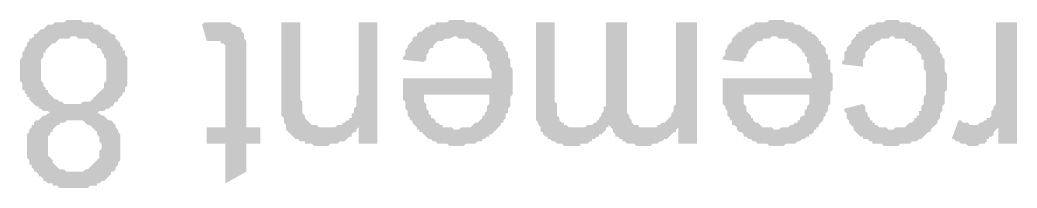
# Model space of a CAD drawing. Header units: millimetres. Extents: x 1427 to 15417, y 3138 to 22257.
# Drawn here: x 8266 to 9781, y 3142 to 3397 of the extents above; entities that cross this region are included whole.
import ezdxf

# ---------------------------------------------------------------- set-up
doc = ezdxf.new("R2010")
doc.units = ezdxf.units.MM
doc.layers.add('PDF_0', color=7, linetype='Continuous')

msp = doc.modelspace()

# ---------------------------------------------------------------- hatches: boundary and pattern name
at = {"layer": 'PDF_0', "transparency": 33554559}
h = msp.add_hatch(color=256, dxfattribs=at)
h.paths.add_polyline_path([(8383.2, 3255.1), (8386.7, 3255.1), (8390.3, 3251.6), (8393.8, 3251.6), (8397.4, 3248), (8397.4, 3248), (8400.9, 3244.5), (8404.5, 3244.5), (8408, 3240.9), (8408, 3240.9), (8411.5, 3237.4), (8411.5, 3237.4), (8411.5, 3233.8), (8415.1, 3230.3), (8415.1, 3226.8), (8418.6, 3223.2), (8418.6, 3219.7), (8418.6, 3219.7), (8418.6, 3216.1), (8418.6, 3212.6), (8418.6, 3209), (8418.6, 3205.5), (8418.6, 3201.9), (8418.6, 3198.4), (8418.6, 3194.8), (8418.6, 3191.3), (8418.6, 3187.7), (8418.6, 3184.2), (8415.1, 3180.6), (8415.1, 3177.1), (8415.1, 3177.1), (8411.5, 3173.5), (8411.5, 3170), (8408, 3166.5), (8404.5, 3166.5), (8404.5, 3162.9), (8400.9, 3159.4), (8400.9, 3159.4), (8397.4, 3155.8), (8397.4, 3155.8), (8393.8, 3152.3), (8390.3, 3152.3), (8386.7, 3148.7), (8383.2, 3148.7), (8383.2, 3145.2), (8379.6, 3145.2), (8376.1, 3145.2), (8372.5, 3145.2), (8369, 3141.6), (8365.4, 3141.6), (8361.9, 3141.6), (8358.3, 3141.6), (8354.8, 3141.6), (8351.3, 3141.6), (8347.7, 3141.6), (8344.2, 3141.6), (8340.6, 3141.6), (8337.1, 3141.6), (8333.5, 3141.6), (8330, 3141.6), (8326.4, 3141.6), (8322.9, 3145.2), (8319.3, 3145.2), (8315.8, 3145.2), (8315.8, 3148.7), (8312.2, 3148.7), (8308.7, 3148.7), (8305.1, 3152.3), (8301.6, 3152.3), (8301.6, 3155.8), (8298, 3159.4), (8294.5, 3159.4), (8294.5, 3162.9), (8291, 3166.5), (8287.4, 3166.5), (8287.4, 3170), (8283.9, 3173.5), (8283.9, 3177.1), (8280.3, 3177.1), (8280.3, 3180.6), (8280.3, 3184.2), (8276.8, 3187.7), (8276.8, 3191.3), (8276.8, 3194.8), (8276.8, 3198.4), (8276.8, 3201.9), (8276.8, 3205.5), (8276.8, 3205.5), (8276.8, 3209), (8276.8, 3212.6), (8276.8, 3216.1), (8276.8, 3219.7), (8276.8, 3223.2), (8280.3, 3226.8), (8280.3, 3230.3), (8283.9, 3233.8), (8283.9, 3233.8), (8283.9, 3237.4), (8287.4, 3237.4), (8287.4, 3240.9), (8291, 3244.5), (8294.5, 3244.5), (8298, 3248), (8298, 3248), (8301.6, 3251.6), (8305.1, 3251.6), (8308.7, 3255.1), (8312.2, 3255.1), (8312.2, 3255.1), (8308.7, 3258.7), (8305.1, 3258.7), (8301.6, 3258.7), (8298, 3262.2), (8294.5, 3262.2), (8294.5, 3265.8), (8291, 3265.8), (8287.4, 3269.3), (8283.9, 3272.9), (8283.9, 3272.9), (8280.3, 3276.4), (8280.3, 3280), (8276.8, 3280), (8276.8, 3283.5), (8273.2, 3287.1), (8273.2, 3290.6), (8269.7, 3290.6), (8269.7, 3294.1), (8269.7, 3297.7), (8269.7, 3301.2), (8266.1, 3304.8), (8266.1, 3308.3), (8266.1, 3311.9), (8266.1, 3315.4), (8266.1, 3319), (8266.1, 3319), (8266.1, 3322.5), (8266.1, 3326.1), (8266.1, 3329.6), (8266.1, 3333.2), (8266.1, 3336.7), (8269.7, 3340.3), (8269.7, 3343.8), (8269.7, 3347.4), (8273.2, 3350.9), (8273.2, 3354.4), (8273.2, 3354.4), (8276.8, 3358), (8276.8, 3361.5), (8280.3, 3365.1), (8280.3, 3368.6), (8283.9, 3368.6), (8287.4, 3372.2), (8287.4, 3375.7), (8291, 3375.7), (8294.5, 3379.3), (8294.5, 3379.3), (8298, 3382.8), (8301.6, 3382.8), (8305.1, 3386.4), (8305.1, 3386.4), (8308.7, 3389.9), (8312.2, 3389.9), (8315.8, 3389.9), (8319.3, 3393.5), (8322.9, 3393.5), (8326.4, 3393.5), (8330, 3393.5), (8333.5, 3393.5), (8337.1, 3397), (8340.6, 3397), (8344.2, 3397), (8347.7, 3397), (8347.7, 3397), (8351.3, 3397), (8354.8, 3397), (8358.3, 3397), (8361.9, 3393.5), (8365.4, 3393.5), (8369, 3393.5), (8372.5, 3393.5), (8376.1, 3393.5), (8379.6, 3389.9), (8383.2, 3389.9), (8386.7, 3389.9), (8390.3, 3386.4), (8390.3, 3386.4), (8393.8, 3382.8), (8397.4, 3382.8), (8400.9, 3379.3), (8400.9, 3379.3), (8404.5, 3375.7), (8408, 3375.7), (8408, 3375.7), (8411.5, 3372.2), (8411.5, 3368.6), (8415.1, 3365.1), (8415.1, 3365.1), (8418.6, 3361.5), (8418.6, 3358), (8422.2, 3354.4), (8422.2, 3350.9), (8425.7, 3350.9), (8425.7, 3347.4), (8425.7, 3343.8), (8429.3, 3340.3), (8429.3, 3336.7), (8429.3, 3333.2), (8429.3, 3329.6), (8429.3, 3326.1), (8429.3, 3322.5), (8429.3, 3319), (8429.3, 3315.4), (8429.3, 3311.9), (8429.3, 3308.3), (8429.3, 3304.8), (8429.3, 3301.2), (8429.3, 3297.7), (8425.7, 3294.1), (8425.7, 3290.6), (8425.7, 3287.1), (8422.2, 3287.1), (8422.2, 3283.5), (8418.6, 3280), (8418.6, 3280), (8415.1, 3276.4), (8415.1, 3272.9), (8411.5, 3272.9), (8408, 3269.3), (8408, 3265.8), (8404.5, 3265.8), (8400.9, 3262.2), (8397.4, 3262.2), (8393.8, 3258.7), (8390.3, 3258.7), (8386.7, 3258.7), (8383.2, 3255.1), (8383.2, 3255.1)], flags=0)
h.paths.add_polyline_path([(8390.3, 3205.5), (8390.3, 3209), (8386.7, 3212.6), (8386.7, 3216.1), (8386.7, 3219.7), (8386.7, 3219.7), (8383.2, 3223.2), (8383.2, 3226.8), (8379.6, 3230.3), (8379.6, 3230.3), (8376.1, 3233.8), (8376.1, 3233.8), (8372.5, 3237.4), (8369, 3237.4), (8365.4, 3240.9), (8365.4, 3240.9), (8361.9, 3244.5), (8358.3, 3244.5), (8354.8, 3244.5), (8351.3, 3244.5), (8347.7, 3244.5), (8344.2, 3244.5), (8340.6, 3244.5), (8337.1, 3244.5), (8333.5, 3240.9), (8330, 3240.9), (8326.4, 3240.9), (8326.4, 3237.4), (8322.9, 3237.4), (8319.3, 3233.8), (8319.3, 3233.8), (8315.8, 3230.3), (8315.8, 3226.8), (8312.2, 3226.8), (8312.2, 3223.2), (8308.7, 3219.7), (8308.7, 3216.1), (8308.7, 3212.6), (8308.7, 3209), (8308.7, 3205.5), (8308.7, 3201.9), (8308.7, 3198.4), (8308.7, 3194.8), (8308.7, 3191.3), (8312.2, 3187.7), (8312.2, 3187.7), (8315.8, 3184.2), (8315.8, 3180.6), (8319.3, 3177.1), (8319.3, 3177.1), (8322.9, 3173.5), (8322.9, 3173.5), (8326.4, 3170), (8330, 3170), (8333.5, 3170), (8337.1, 3166.5), (8340.6, 3166.5), (8344.2, 3166.5), (8347.7, 3166.5), (8347.7, 3166.5), (8351.3, 3166.5), (8354.8, 3166.5), (8358.3, 3166.5), (8361.9, 3166.5), (8365.4, 3170), (8369, 3170), (8372.5, 3173.5), (8372.5, 3173.5), (8376.1, 3177.1), (8376.1, 3177.1), (8379.6, 3180.6), (8383.2, 3184.2), (8383.2, 3184.2), (8386.7, 3187.7), (8386.7, 3191.3), (8386.7, 3194.8), (8386.7, 3198.4), (8390.3, 3201.9), (8390.3, 3205.5)], flags=0)
h.paths.add_polyline_path([(8397.4, 3319), (8397.4, 3322.5), (8397.4, 3326.1), (8397.4, 3329.6), (8397.4, 3333.2), (8397.4, 3336.7), (8393.8, 3340.3), (8393.8, 3343.8), (8393.8, 3343.8), (8390.3, 3347.4), (8390.3, 3350.9), (8386.7, 3354.4), (8383.2, 3354.4), (8383.2, 3358), (8379.6, 3361.5), (8376.1, 3361.5), (8372.5, 3365.1), (8372.5, 3365.1), (8369, 3368.6), (8365.4, 3368.6), (8361.9, 3368.6), (8358.3, 3368.6), (8354.8, 3368.6), (8351.3, 3372.2), (8347.7, 3372.2), (8344.2, 3372.2), (8340.6, 3368.6), (8337.1, 3368.6), (8333.5, 3368.6), (8330, 3368.6), (8326.4, 3368.6), (8322.9, 3365.1), (8322.9, 3365.1), (8319.3, 3361.5), (8315.8, 3361.5), (8312.2, 3358), (8312.2, 3358), (8308.7, 3354.4), (8305.1, 3350.9), (8305.1, 3347.4), (8301.6, 3347.4), (8301.6, 3343.8), (8301.6, 3340.3), (8298, 3336.7), (8298, 3333.2), (8298, 3329.6), (8298, 3326.1), (8298, 3322.5), (8298, 3319), (8298, 3315.4), (8298, 3311.9), (8298, 3308.3), (8298, 3308.3), (8298, 3304.8), (8301.6, 3301.2), (8301.6, 3297.7), (8305.1, 3294.1), (8305.1, 3290.6), (8308.7, 3290.6), (8308.7, 3287.1), (8312.2, 3283.5), (8315.8, 3280), (8315.8, 3280), (8319.3, 3276.4), (8322.9, 3276.4), (8326.4, 3272.9), (8330, 3272.9), (8330, 3272.9), (8333.5, 3269.3), (8337.1, 3269.3), (8340.6, 3269.3), (8344.2, 3269.3), (8347.7, 3269.3), (8347.7, 3269.3), (8351.3, 3269.3), (8354.8, 3269.3), (8358.3, 3269.3), (8361.9, 3272.9), (8365.4, 3272.9), (8369, 3272.9), (8372.5, 3272.9), (8376.1, 3276.4), (8376.1, 3276.4), (8379.6, 3280), (8383.2, 3283.5), (8383.2, 3283.5), (8386.7, 3287.1), (8390.3, 3290.6), (8390.3, 3290.6), (8393.8, 3294.1), (8393.8, 3297.7), (8393.8, 3301.2), (8397.4, 3304.8), (8397.4, 3308.3), (8397.4, 3311.9), (8397.4, 3311.9), (8397.4, 3315.4), (8397.4, 3319)], flags=0)
for points in [[(8549.9, 3365.1), (8542.8, 3389.9), (8546.3, 3393.5), (8549.9, 3393.5), (8553.4, 3393.5), (8557, 3393.5), (8560.5, 3393.5), (8564.1, 3393.5), (8567.6, 3393.5), (8571.2, 3393.5), (8574.7, 3393.5), (8578.3, 3393.5), (8581.8, 3393.5), (8585.4, 3393.5), (8588.9, 3389.9), (8592.5, 3389.9), (8592.5, 3389.9), (8596, 3386.4), (8599.5, 3386.4), (8603.1, 3382.8), (8603.1, 3379.3), (8606.6, 3375.7), (8606.6, 3375.7), (8606.6, 3372.2), (8606.6, 3372.2), (8606.6, 3368.6), (8610.2, 3365.1), (8610.2, 3361.5), (8610.2, 3358), (8610.2, 3354.5), (8610.2, 3350.9), (8610.2, 3347.4), (8610.2, 3340.3), (8610.2, 3340.3), (8610.2, 3233.9), (8631.5, 3233.9), (8631.5, 3209), (8610.2, 3209), (8610.2, 3166.5), (8578.3, 3148.7), (8578.3, 3209), (8549.9, 3209), (8549.9, 3233.9), (8578.3, 3233.9), (8578.3, 3340.3), (8578.3, 3343.8), (8578.3, 3350.9), (8578.3, 3354.5), (8578.3, 3354.5), (8578.3, 3358), (8574.7, 3361.5), (8574.7, 3361.5), (8571.2, 3361.5), (8571.2, 3365.1), (8567.6, 3365.1), (8564.1, 3365.1), (8560.5, 3365.1), (8560.5, 3365.1), (8557, 3365.1), (8553.4, 3365.1), (8549.9, 3365.1)], [(8808.8, 3393.5), (8808.8, 3209), (8780.5, 3209), (8780.5, 3237.4), (8780.5, 3233.9), (8776.9, 3230.3), (8776.9, 3226.8), (8773.4, 3226.8), (8769.8, 3223.2), (8769.8, 3219.7), (8766.3, 3219.7), (8762.7, 3216.1), (8762.7, 3216.1), (8759.2, 3212.6), (8755.6, 3212.6), (8752.1, 3212.6), (8748.5, 3209), (8745, 3209), (8741.4, 3209), (8737.9, 3209), (8737.9, 3209), (8734.3, 3205.5), (8730.8, 3205.5), (8727.3, 3205.5), (8723.7, 3205.5), (8720.2, 3205.5), (8716.6, 3205.5), (8713.1, 3205.5), (8709.5, 3209), (8706, 3209), (8702.4, 3209), (8698.9, 3209), (8698.9, 3212.6), (8695.3, 3212.6), (8691.8, 3212.6), (8688.2, 3216.1), (8684.7, 3216.1), (8681.1, 3219.7), (8677.6, 3223.2), (8677.6, 3223.2), (8674, 3226.8), (8674, 3226.8), (8670.5, 3230.3), (8670.5, 3233.9), (8670.5, 3237.4), (8667, 3240.9), (8667, 3244.5), (8667, 3248), (8663.4, 3251.6), (8663.4, 3251.6), (8663.4, 3251.6), (8663.4, 3255.1), (8663.4, 3258.7), (8663.4, 3262.2), (8663.4, 3265.8), (8663.4, 3269.3), (8663.4, 3272.9), (8663.4, 3276.4), (8663.4, 3280), (8663.4, 3393.5), (8691.8, 3393.5), (8691.8, 3280), (8691.8, 3276.4), (8695.3, 3272.9), (8695.3, 3269.3), (8695.3, 3265.8), (8695.3, 3262.2), (8695.3, 3258.7), (8695.3, 3255.1), (8695.3, 3255.1), (8695.3, 3255.1), (8698.9, 3251.6), (8698.9, 3248), (8702.4, 3244.5), (8706, 3240.9), (8706, 3240.9), (8709.5, 3237.4), (8713.1, 3237.4), (8716.6, 3237.4), (8720.2, 3233.9), (8723.7, 3233.9), (8727.3, 3233.9), (8730.8, 3233.9), (8730.8, 3233.9), (8734.3, 3233.9), (8737.9, 3233.9), (8741.4, 3233.9), (8745, 3233.9), (8748.5, 3237.4), (8752.1, 3237.4), (8755.6, 3237.4), (8755.6, 3240.9), (8759.2, 3240.9), (8762.7, 3244.5), (8766.3, 3244.5), (8766.3, 3248), (8769.8, 3248), (8769.8, 3251.6), (8769.8, 3255.1), (8773.4, 3255.1), (8773.4, 3258.7), (8773.4, 3262.2), (8776.9, 3265.8), (8776.9, 3269.3), (8776.9, 3272.9), (8776.9, 3276.4), (8776.9, 3280), (8780.5, 3283.5), (8780.5, 3287.1), (8780.5, 3294.2), (8780.5, 3393.5)], [(9294.8, 3393.5), (9294.8, 3209), (9266.4, 3209), (9266.4, 3237.4), (9266.4, 3233.9), (9262.9, 3230.3), (9262.9, 3226.8), (9259.3, 3226.8), (9255.8, 3223.2), (9252.2, 3219.7), (9252.2, 3219.7), (9248.7, 3216.1), (9245.1, 3216.1), (9245.1, 3216.1), (9241.6, 3212.6), (9238, 3212.6), (9234.5, 3209), (9231, 3209), (9231, 3209), (9227.4, 3209), (9223.9, 3205.5), (9220.3, 3205.5), (9216.8, 3205.5), (9213.2, 3205.5), (9209.7, 3205.5), (9206.1, 3205.5), (9202.6, 3205.5), (9199, 3209), (9195.5, 3209), (9191.9, 3209), (9188.4, 3209), (9184.8, 3212.6), (9181.3, 3212.6), (9181.3, 3216.1), (9181.3, 3216.1), (9177.7, 3216.1), (9174.2, 3219.7), (9170.7, 3219.7), (9170.7, 3223.2), (9167.1, 3226.8), (9167.1, 3230.3), (9163.6, 3233.9), (9163.6, 3233.9), (9160, 3237.4), (9160, 3233.9), (9156.5, 3233.9), (9156.5, 3230.3), (9152.9, 3226.8), (9149.4, 3223.2), (9145.8, 3223.2), (9145.8, 3219.7), (9142.3, 3219.7), (9138.7, 3216.1), (9135.2, 3216.1), (9135.2, 3212.6), (9131.6, 3212.6), (9128.1, 3209), (9124.5, 3209), (9121, 3209), (9117.4, 3209), (9117.4, 3205.5), (9113.9, 3205.5), (9110.4, 3205.5), (9106.8, 3205.5), (9106.8, 3205.5), (9103.3, 3205.5), (9096.2, 3205.5), (9092.6, 3205.5), (9089.1, 3209), (9085.5, 3209), (9085.5, 3209), (9082, 3209), (9078.4, 3212.6), (9074.9, 3212.6), (9071.3, 3216.1), (9067.8, 3216.1), (9067.8, 3219.7), (9064.2, 3219.7), (9064.2, 3219.7), (9060.7, 3223.2), (9060.7, 3226.8), (9057.1, 3226.8), (9057.1, 3230.3), (9057.1, 3233.9), (9053.6, 3237.4), (9053.6, 3240.9), (9053.6, 3240.9), (9050.1, 3244.5), (9050.1, 3248), (9050.1, 3251.6), (9050.1, 3258.7), (9050.1, 3262.2), (9050.1, 3265.8), (9050.1, 3265.8), (9050.1, 3393.5), (9078.4, 3393.5), (9078.4, 3276.4), (9078.4, 3272.9), (9082, 3269.3), (9082, 3265.8), (9082, 3262.2), (9082, 3258.7), (9082, 3255.1), (9082, 3251.6), (9082, 3251.6), (9085.5, 3248), (9085.5, 3244.5), (9089.1, 3240.9), (9092.6, 3240.9), (9092.6, 3237.4), (9092.6, 3237.4), (9096.2, 3237.4), (9099.7, 3233.9), (9103.3, 3233.9), (9106.8, 3233.9), (9110.4, 3233.9), (9113.9, 3233.9), (9117.4, 3233.9), (9121, 3233.9), (9124.5, 3233.9), (9124.5, 3233.9), (9128.1, 3237.4), (9131.6, 3237.4), (9135.2, 3237.4), (9138.7, 3240.9), (9142.3, 3240.9), (9142.3, 3244.5), (9145.8, 3244.5), (9145.8, 3248), (9149.4, 3251.6), (9149.4, 3251.6), (9149.4, 3255.1), (9152.9, 3258.7), (9152.9, 3262.2), (9152.9, 3265.8), (9156.5, 3265.8), (9156.5, 3269.3), (9156.5, 3276.4), (9156.5, 3280), (9156.5, 3283.5), (9156.5, 3287.1), (9156.5, 3393.5), (9188.4, 3393.5), (9188.4, 3272.9), (9188.4, 3269.3), (9188.4, 3265.8), (9188.4, 3262.2), (9188.4, 3258.7), (9188.4, 3255.1), (9191.9, 3251.6), (9191.9, 3248), (9191.9, 3248), (9195.5, 3244.5), (9195.5, 3244.5), (9195.5, 3240.9), (9199, 3237.4), (9202.6, 3237.4), (9206.1, 3237.4), (9206.1, 3233.9), (9209.7, 3233.9), (9213.2, 3233.9), (9216.8, 3233.9), (9220.3, 3233.9), (9223.9, 3233.9), (9227.4, 3233.9), (9231, 3233.9), (9234.5, 3233.9), (9234.5, 3237.4), (9238, 3237.4), (9241.6, 3240.9), (9241.6, 3240.9), (9245.1, 3240.9), (9248.7, 3244.5), (9252.2, 3248), (9252.2, 3248), (9255.8, 3251.6), (9255.8, 3255.1), (9259.3, 3258.7), (9259.3, 3258.7), (9259.3, 3262.2), (9259.3, 3265.8), (9262.9, 3269.3), (9262.9, 3269.3), (9262.9, 3272.9), (9262.9, 3276.4), (9262.9, 3280), (9262.9, 3283.5), (9262.9, 3290.6), (9262.9, 3294.2), (9262.9, 3297.7), (9262.9, 3297.7), (9262.9, 3393.5)], [(9546.6, 3326.1), (9514.7, 3329.6), (9514.7, 3333.2), (9518.3, 3336.7), (9518.3, 3340.3), (9518.3, 3343.8), (9518.3, 3347.4), (9521.8, 3350.9), (9521.8, 3354.5), (9525.4, 3358), (9525.4, 3358), (9528.9, 3361.5), (9528.9, 3365.1), (9532.5, 3368.6), (9532.5, 3368.6), (9536, 3372.2), (9536, 3375.7), (9539.6, 3375.7), (9539.6, 3379.3), (9543.1, 3379.3), (9546.6, 3382.8), (9550.2, 3382.8), (9550.2, 3386.4), (9553.7, 3386.4), (9557.3, 3389.9), (9560.8, 3389.9), (9564.4, 3389.9), (9567.9, 3393.5), (9571.5, 3393.5), (9575, 3393.5), (9575, 3393.5), (9578.6, 3393.5), (9582.1, 3397), (9585.7, 3397), (9589.2, 3397), (9596.3, 3397), (9599.9, 3397), (9603.4, 3393.5), (9606.9, 3393.5), (9610.5, 3393.5), (9610.5, 3393.5), (9614, 3393.5), (9617.6, 3393.5), (9621.1, 3389.9), (9624.7, 3389.9), (9628.2, 3386.4), (9631.8, 3386.4), (9635.3, 3386.4), (9635.3, 3382.8), (9638.9, 3382.8), (9642.4, 3379.3), (9646, 3375.7), (9646, 3375.7), (9649.5, 3372.2), (9649.5, 3372.2), (9653.1, 3368.6), (9653.1, 3365.1), (9656.6, 3365.1), (9656.6, 3361.5), (9660.2, 3358), (9660.2, 3358), (9663.7, 3354.5), (9663.7, 3350.9), (9663.7, 3347.4), (9667.2, 3343.8), (9667.2, 3340.3), (9667.2, 3340.3), (9670.8, 3336.7), (9670.8, 3333.2), (9670.8, 3329.6), (9670.8, 3326.1), (9670.8, 3322.5), (9670.8, 3319), (9674.3, 3315.4), (9674.3, 3308.3), (9674.3, 3304.8), (9674.3, 3301.2), (9674.3, 3301.2), (9674.3, 3297.7), (9674.3, 3294.2), (9674.3, 3290.6), (9670.8, 3287.1), (9670.8, 3283.5), (9670.8, 3280), (9670.8, 3276.4), (9670.8, 3272.9), (9670.8, 3269.3), (9667.2, 3265.8), (9667.2, 3262.2), (9667.2, 3258.7), (9667.2, 3258.7), (9663.7, 3255.1), (9663.7, 3251.6), (9663.7, 3251.6), (9663.7, 3248), (9660.2, 3244.5), (9660.2, 3240.9), (9656.6, 3237.4), (9653.1, 3233.9), (9653.1, 3233.9), (9649.5, 3230.3), (9649.5, 3226.8), (9646, 3226.8), (9642.4, 3223.2), (9638.9, 3219.7), (9638.9, 3219.7), (9635.3, 3216.1), (9635.3, 3216.1), (9631.8, 3216.1), (9628.2, 3212.6), (9624.7, 3212.6), (9621.1, 3212.6), (9617.6, 3209), (9614, 3209), (9610.5, 3209), (9606.9, 3209), (9603.4, 3209), (9599.9, 3205.5), (9596.3, 3205.5), (9592.8, 3205.5), (9589.2, 3205.5), (9589.2, 3205.5), (9585.7, 3205.5), (9582.1, 3205.5), (9578.6, 3205.5), (9575, 3209), (9571.5, 3209), (9567.9, 3209), (9564.4, 3209), (9560.8, 3209), (9560.8, 3212.6), (9557.3, 3212.6), (9553.7, 3216.1), (9550.2, 3216.1), (9546.6, 3216.1), (9546.6, 3219.7), (9543.1, 3219.7), (9543.1, 3219.7), (9539.6, 3223.2), (9536, 3226.8), (9536, 3226.8), (9532.5, 3230.3), (9532.5, 3233.9), (9528.9, 3237.4), (9528.9, 3237.4), (9525.4, 3240.9), (9525.4, 3244.5), (9521.8, 3248), (9521.8, 3251.6), (9521.8, 3255.1), (9518.3, 3258.7), (9518.3, 3262.2), (9518.3, 3262.2), (9546.6, 3269.3), (9550.2, 3265.8), (9550.2, 3262.2), (9550.2, 3258.7), (9553.7, 3255.1), (9553.7, 3251.6), (9557.3, 3248), (9557.3, 3244.5), (9560.8, 3244.5), (9560.8, 3240.9), (9564.4, 3240.9), (9564.4, 3237.4), (9567.9, 3237.4), (9571.5, 3233.9), (9575, 3233.9), (9578.6, 3233.9), (9582.1, 3233.9), (9585.7, 3230.3), (9589.2, 3230.3), (9589.2, 3230.3), (9592.8, 3230.3), (9596.3, 3233.9), (9599.9, 3233.9), (9603.4, 3233.9), (9606.9, 3233.9), (9610.5, 3233.9), (9614, 3237.4), (9614, 3237.4), (9617.6, 3240.9), (9621.1, 3240.9), (9624.7, 3244.5), (9624.7, 3248), (9628.2, 3248), (9628.2, 3251.6), (9631.8, 3251.6), (9631.8, 3255.1), (9631.8, 3258.7), (9635.3, 3258.7), (9635.3, 3262.2), (9635.3, 3265.8), (9638.9, 3269.3), (9638.9, 3272.9), (9638.9, 3276.4), (9638.9, 3280), (9642.4, 3283.5), (9642.4, 3287.1), (9642.4, 3290.6), (9642.4, 3294.2), (9642.4, 3301.2), (9642.4, 3301.2), (9642.4, 3304.8), (9642.4, 3308.3), (9642.4, 3315.4), (9642.4, 3319), (9638.9, 3322.5), (9638.9, 3326.1), (9638.9, 3329.6), (9638.9, 3333.2), (9638.9, 3336.7), (9635.3, 3336.7), (9635.3, 3340.3), (9635.3, 3343.8), (9631.8, 3347.4), (9631.8, 3347.4), (9628.2, 3350.9), (9628.2, 3354.5), (9628.2, 3354.5), (9624.7, 3358), (9621.1, 3358), (9621.1, 3361.5), (9617.6, 3361.5), (9614, 3365.1), (9610.5, 3365.1), (9610.5, 3368.6), (9606.9, 3368.6), (9603.4, 3368.6), (9599.9, 3368.6), (9596.3, 3368.6), (9592.8, 3372.2), (9592.8, 3372.2), (9589.2, 3372.2), (9585.7, 3368.6), (9582.1, 3368.6), (9578.6, 3368.6), (9575, 3368.6), (9571.5, 3365.1), (9567.9, 3365.1), (9564.4, 3361.5), (9564.4, 3361.5), (9560.8, 3358), (9557.3, 3358), (9557.3, 3354.5), (9553.7, 3350.9), (9553.7, 3350.9), (9550.2, 3347.4), (9550.2, 3343.8), (9550.2, 3340.3), (9546.6, 3336.7), (9546.6, 3333.2), (9546.6, 3329.6), (9546.6, 3326.1), (9546.6, 3326.1)], [(9780.8, 3393.5), (9780.8, 3209), (9752.4, 3209), (9752.4, 3237.4), (9752.4, 3233.9), (9748.8, 3230.3), (9745.3, 3226.8), (9745.3, 3223.2), (9741.7, 3219.7), (9738.2, 3219.7), (9738.2, 3216.1), (9734.7, 3216.1), (9734.7, 3212.6), (9734.7, 3212.6), (9731.1, 3209), (9727.6, 3209), (9724, 3209), (9720.5, 3205.5), (9716.9, 3205.5), (9713.4, 3205.5), (9713.4, 3205.5), (9709.8, 3205.5), (9706.3, 3205.5), (9702.7, 3209), (9699.2, 3209), (9699.2, 3209), (9695.6, 3209), (9692.1, 3212.6), (9688.5, 3212.6), (9685, 3216.1), (9681.4, 3216.1), (9692.1, 3244.5), (9695.6, 3244.5), (9699.2, 3240.9), (9702.7, 3240.9), (9706.3, 3240.9), (9709.8, 3237.4), (9713.4, 3237.4), (9716.9, 3237.4), (9716.9, 3237.4), (9720.5, 3237.4), (9724, 3240.9), (9727.6, 3240.9), (9731.1, 3244.5), (9734.7, 3244.5), (9734.7, 3248), (9738.2, 3248), (9741.7, 3251.6), (9741.7, 3255.1), (9741.7, 3258.7), (9745.3, 3262.2), (9745.3, 3262.2), (9745.3, 3265.8), (9745.3, 3265.8), (9748.8, 3269.3), (9748.8, 3272.9), (9748.8, 3276.4), (9748.8, 3280), (9748.8, 3283.5), (9748.8, 3287.1), (9748.8, 3290.6), (9748.8, 3294.2), (9748.8, 3297.7), (9748.8, 3393.5)]]:
    msp.add_hatch(color=256, dxfattribs=at).paths.add_polyline_path(points)
h = msp.add_hatch(color=256, dxfattribs=at)
h.paths.add_polyline_path([(8879.8, 3333.2), (8847.9, 3336.7), (8847.9, 3340.3), (8851.4, 3343.8), (8851.4, 3347.4), (8851.4, 3350.9), (8854.9, 3354.5), (8854.9, 3358), (8858.5, 3361.5), (8858.5, 3361.5), (8862, 3365.1), (8862, 3368.6), (8865.6, 3372.2), (8869.1, 3372.2), (8869.1, 3375.7), (8872.7, 3379.3), (8876.2, 3379.3), (8876.2, 3379.3), (8879.8, 3382.8), (8879.8, 3382.8), (8883.3, 3386.4), (8886.9, 3386.4), (8890.4, 3389.9), (8894, 3389.9), (8897.5, 3389.9), (8897.5, 3393.5), (8901.1, 3393.5), (8904.6, 3393.5), (8908.2, 3393.5), (8911.7, 3393.5), (8915.2, 3393.5), (8918.8, 3397), (8922.3, 3397), (8929.4, 3397), (8929.4, 3397), (8933, 3397), (8936.5, 3397), (8940.1, 3397), (8943.6, 3393.5), (8947.2, 3393.5), (8950.7, 3393.5), (8954.3, 3393.5), (8957.8, 3393.5), (8961.4, 3389.9), (8961.4, 3389.9), (8964.9, 3389.9), (8968.5, 3386.4), (8972, 3386.4), (8975.5, 3382.8), (8975.5, 3382.8), (8979.1, 3379.3), (8982.6, 3379.3), (8986.2, 3375.7), (8986.2, 3375.7), (8989.7, 3372.2), (8989.7, 3372.2), (8993.3, 3368.6), (8993.3, 3365.1), (8996.8, 3365.1), (9000.4, 3361.5), (9000.4, 3358), (9000.4, 3358), (9003.9, 3354.5), (9003.9, 3350.9), (9007.5, 3347.4), (9007.5, 3343.8), (9007.5, 3340.3), (9011, 3336.7), (9011, 3336.7), (9011, 3333.2), (9011, 3329.6), (9011, 3326.1), (9014.6, 3322.5), (9014.6, 3319), (9014.6, 3315.4), (9014.6, 3308.3), (9014.6, 3304.8), (9014.6, 3301.2), (9014.6, 3297.7), (9014.6, 3294.2), (9014.6, 3290.6), (9014.6, 3287.1), (9014.6, 3283.5), (9011, 3280), (9011, 3276.4), (9011, 3272.9), (9011, 3269.3), (9011, 3265.8), (9007.5, 3262.2), (9007.5, 3258.7), (9007.5, 3255.1), (9003.9, 3255.1), (9003.9, 3251.6), (9003.9, 3248), (9000.4, 3244.5), (9000.4, 3240.9), (8996.8, 3240.9), (8996.8, 3237.4), (8993.3, 3233.9), (8993.3, 3233.9), (8989.7, 3230.3), (8989.7, 3230.3), (8986.2, 3226.8), (8982.6, 3223.2), (8979.1, 3223.2), (8979.1, 3219.7), (8975.5, 3219.7), (8972, 3216.1), (8968.5, 3216.1), (8968.5, 3212.6), (8964.9, 3212.6), (8961.4, 3212.6), (8957.8, 3209), (8954.3, 3209), (8950.7, 3209), (8947.2, 3209), (8943.6, 3209), (8940.1, 3205.5), (8936.5, 3205.5), (8933, 3205.5), (8929.4, 3205.5), (8929.4, 3205.5), (8925.9, 3205.5), (8922.3, 3205.5), (8918.8, 3205.5), (8915.2, 3209), (8911.7, 3209), (8908.2, 3209), (8904.6, 3209), (8901.1, 3209), (8897.5, 3212.6), (8897.5, 3212.6), (8894, 3212.6), (8890.4, 3216.1), (8886.9, 3216.1), (8883.3, 3219.7), (8883.3, 3219.7), (8879.8, 3223.2), (8876.2, 3226.8), (8872.7, 3226.8), (8872.7, 3230.3), (8869.1, 3230.3), (8869.1, 3233.9), (8865.6, 3237.4), (8865.6, 3237.4), (8862, 3240.9), (8862, 3244.5), (8858.5, 3244.5), (8858.5, 3248), (8854.9, 3251.6), (8854.9, 3255.1), (8854.9, 3258.7), (8851.4, 3262.2), (8851.4, 3265.8), (8851.4, 3265.8), (8851.4, 3269.3), (8851.4, 3272.9), (8847.9, 3276.4), (8847.9, 3280), (8847.9, 3283.5), (8847.9, 3290.6), (8847.9, 3294.2), (8847.9, 3297.7), (8847.9, 3301.2), (8847.9, 3301.2), (8847.9, 3304.8), (8847.9, 3308.3), (8847.9, 3308.3), (8982.6, 3308.3), (8982.6, 3311.9), (8982.6, 3315.4), (8982.6, 3319), (8979.1, 3326.1), (8979.1, 3326.1), (8979.1, 3329.6), (8979.1, 3333.2), (8975.5, 3336.7), (8975.5, 3340.3), (8975.5, 3343.8), (8972, 3347.4), (8972, 3347.4), (8968.5, 3350.9), (8968.5, 3354.5), (8964.9, 3354.5), (8964.9, 3358), (8961.4, 3358), (8957.8, 3361.5), (8954.3, 3361.5), (8950.7, 3365.1), (8950.7, 3365.1), (8947.2, 3368.6), (8943.6, 3368.6), (8940.1, 3368.6), (8936.5, 3368.6), (8933, 3368.6), (8929.4, 3372.2), (8929.4, 3372.2), (8925.9, 3372.2), (8918.8, 3368.6), (8918.8, 3368.6), (8915.2, 3368.6), (8911.7, 3368.6), (8908.2, 3365.1), (8904.6, 3365.1), (8901.1, 3365.1), (8897.5, 3361.5), (8897.5, 3361.5), (8894, 3358), (8894, 3354.5), (8890.4, 3354.5), (8886.9, 3350.9), (8886.9, 3347.4), (8883.3, 3343.8), (8883.3, 3340.3), (8883.3, 3336.7), (8879.8, 3333.2), (8879.8, 3333.2)], flags=0)
h.paths.add_polyline_path([(8979.1, 3283.5), (8879.8, 3283.5), (8879.8, 3280), (8879.8, 3276.4), (8879.8, 3272.9), (8883.3, 3269.3), (8883.3, 3265.8), (8883.3, 3262.2), (8886.9, 3258.7), (8886.9, 3255.1), (8886.9, 3255.1), (8890.4, 3251.6), (8890.4, 3248), (8894, 3248), (8897.5, 3244.5), (8897.5, 3240.9), (8901.1, 3240.9), (8904.6, 3237.4), (8908.2, 3237.4), (8908.2, 3233.9), (8911.7, 3233.9), (8915.2, 3233.9), (8918.8, 3233.9), (8922.3, 3233.9), (8925.9, 3230.3), (8929.4, 3230.3), (8933, 3230.3), (8936.5, 3233.9), (8940.1, 3233.9), (8943.6, 3233.9), (8947.2, 3233.9), (8950.7, 3233.9), (8954.3, 3237.4), (8954.3, 3237.4), (8957.8, 3240.9), (8961.4, 3240.9), (8964.9, 3244.5), (8964.9, 3244.5), (8968.5, 3248), (8968.5, 3251.6), (8972, 3251.6), (8972, 3255.1), (8975.5, 3258.7), (8975.5, 3262.2), (8975.5, 3265.8), (8979.1, 3269.3), (8979.1, 3272.9), (8979.1, 3276.4), (8979.1, 3280), (8979.1, 3283.5), (8979.1, 3283.5)], flags=0)
h = msp.add_hatch(color=256, dxfattribs=at)
h.paths.add_polyline_path([(9365.7, 3333.2), (9333.8, 3336.7), (9333.8, 3340.3), (9337.4, 3343.8), (9337.4, 3347.4), (9337.4, 3350.9), (9340.9, 3354.5), (9340.9, 3358), (9344.5, 3361.5), (9344.5, 3361.5), (9348, 3365.1), (9348, 3368.6), (9351.6, 3372.2), (9351.6, 3372.2), (9355.1, 3375.7), (9358.6, 3379.3), (9362.2, 3379.3), (9362.2, 3379.3), (9362.2, 3382.8), (9365.7, 3382.8), (9369.3, 3386.4), (9372.8, 3386.4), (9376.4, 3389.9), (9376.4, 3389.9), (9379.9, 3389.9), (9383.5, 3393.5), (9387, 3393.5), (9390.6, 3393.5), (9394.1, 3393.5), (9397.7, 3393.5), (9401.2, 3393.5), (9404.8, 3397), (9408.3, 3397), (9411.9, 3397), (9411.9, 3397), (9415.4, 3397), (9422.5, 3397), (9426, 3397), (9429.6, 3393.5), (9433.1, 3393.5), (9436.7, 3393.5), (9436.7, 3393.5), (9440.2, 3393.5), (9443.8, 3389.9), (9447.3, 3389.9), (9450.9, 3389.9), (9454.4, 3386.4), (9458, 3386.4), (9458, 3382.8), (9461.5, 3382.8), (9465.1, 3379.3), (9468.6, 3379.3), (9468.6, 3375.7), (9472.2, 3375.7), (9475.7, 3372.2), (9475.7, 3372.2), (9479.2, 3368.6), (9479.2, 3365.1), (9482.8, 3365.1), (9482.8, 3361.5), (9486.3, 3358), (9486.3, 3358), (9489.9, 3354.5), (9489.9, 3350.9), (9489.9, 3347.4), (9493.4, 3343.8), (9493.4, 3340.3), (9493.4, 3336.7), (9497, 3336.7), (9497, 3333.2), (9497, 3329.6), (9497, 3326.1), (9497, 3322.5), (9497, 3319), (9500.5, 3315.4), (9500.5, 3308.3), (9500.5, 3304.8), (9500.5, 3301.2), (9500.5, 3297.7), (9500.5, 3294.2), (9500.5, 3290.6), (9497, 3287.1), (9497, 3283.5), (9497, 3280), (9497, 3276.4), (9497, 3272.9), (9497, 3269.3), (9493.4, 3265.8), (9493.4, 3262.2), (9493.4, 3258.7), (9489.9, 3255.1), (9489.9, 3255.1), (9489.9, 3251.6), (9486.3, 3248), (9486.3, 3244.5), (9482.8, 3240.9), (9482.8, 3240.9), (9479.2, 3237.4), (9479.2, 3233.9), (9475.7, 3233.9), (9475.7, 3230.3), (9472.2, 3230.3), (9472.2, 3226.8), (9468.6, 3223.2), (9465.1, 3223.2), (9465.1, 3219.7), (9461.5, 3219.7), (9458, 3216.1), (9454.4, 3216.1), (9450.9, 3212.6), (9447.3, 3212.6), (9447.3, 3212.6), (9443.8, 3209), (9440.2, 3209), (9436.7, 3209), (9433.1, 3209), (9429.6, 3209), (9426, 3205.5), (9422.5, 3205.5), (9418.9, 3205.5), (9415.4, 3205.5), (9415.4, 3205.5), (9411.9, 3205.5), (9408.3, 3205.5), (9404.8, 3205.5), (9401.2, 3209), (9397.7, 3209), (9394.1, 3209), (9390.6, 3209), (9387, 3209), (9383.5, 3212.6), (9379.9, 3212.6), (9379.9, 3212.6), (9376.4, 3216.1), (9372.8, 3216.1), (9369.3, 3219.7), (9365.7, 3219.7), (9365.7, 3223.2), (9362.2, 3226.8), (9358.6, 3226.8), (9355.1, 3230.3), (9355.1, 3230.3), (9355.1, 3233.9), (9351.6, 3237.4), (9348, 3237.4), (9348, 3240.9), (9348, 3244.5), (9344.5, 3244.5), (9344.5, 3248), (9340.9, 3251.6), (9340.9, 3255.1), (9340.9, 3258.7), (9337.4, 3262.2), (9337.4, 3265.8), (9337.4, 3265.8), (9333.8, 3269.3), (9333.8, 3272.9), (9333.8, 3276.4), (9333.8, 3280), (9333.8, 3283.5), (9333.8, 3290.6), (9333.8, 3294.2), (9333.8, 3297.7), (9333.8, 3301.2), (9333.8, 3301.2), (9333.8, 3304.8), (9333.8, 3308.3), (9333.8, 3308.3), (9468.6, 3308.3), (9468.6, 3311.9), (9468.6, 3315.4), (9465.1, 3319), (9465.1, 3326.1), (9465.1, 3326.1), (9465.1, 3329.6), (9461.5, 3333.2), (9461.5, 3336.7), (9461.5, 3340.3), (9458, 3343.8), (9458, 3347.4), (9454.4, 3347.4), (9454.4, 3350.9), (9450.9, 3354.5), (9450.9, 3354.5), (9447.3, 3358), (9447.3, 3358), (9443.8, 3361.5), (9440.2, 3361.5), (9436.7, 3365.1), (9433.1, 3365.1), (9433.1, 3368.6), (9429.6, 3368.6), (9426, 3368.6), (9422.5, 3368.6), (9418.9, 3368.6), (9415.4, 3372.2), (9411.9, 3372.2), (9408.3, 3372.2), (9404.8, 3368.6), (9401.2, 3368.6), (9397.7, 3368.6), (9394.1, 3368.6), (9394.1, 3365.1), (9390.6, 3365.1), (9387, 3365.1), (9383.5, 3361.5), (9383.5, 3361.5), (9379.9, 3358), (9376.4, 3354.5), (9376.4, 3354.5), (9372.8, 3350.9), (9372.8, 3347.4), (9369.3, 3343.8), (9369.3, 3340.3), (9365.7, 3336.7), (9365.7, 3333.2), (9365.7, 3333.2)], flags=0)
h.paths.add_polyline_path([(9465.1, 3283.5), (9365.7, 3283.5), (9365.7, 3280), (9365.7, 3276.4), (9365.7, 3272.9), (9365.7, 3269.3), (9369.3, 3265.8), (9369.3, 3262.2), (9369.3, 3258.7), (9372.8, 3255.1), (9372.8, 3255.1), (9376.4, 3251.6), (9376.4, 3248), (9379.9, 3248), (9379.9, 3244.5), (9383.5, 3240.9), (9387, 3240.9), (9390.6, 3237.4), (9390.6, 3237.4), (9394.1, 3233.9), (9397.7, 3233.9), (9401.2, 3233.9), (9404.8, 3233.9), (9408.3, 3233.9), (9411.9, 3230.3), (9415.4, 3230.3), (9418.9, 3230.3), (9422.5, 3233.9), (9426, 3233.9), (9429.6, 3233.9), (9433.1, 3233.9), (9433.1, 3233.9), (9436.7, 3237.4), (9440.2, 3237.4), (9443.8, 3240.9), (9447.3, 3240.9), (9447.3, 3244.5), (9450.9, 3244.5), (9450.9, 3248), (9454.4, 3251.6), (9458, 3251.6), (9458, 3255.1), (9458, 3258.7), (9461.5, 3262.2), (9461.5, 3265.8), (9465.1, 3269.3), (9465.1, 3272.9), (9465.1, 3276.4), (9465.1, 3280), (9465.1, 3283.5), (9465.1, 3283.5)], flags=0)

doc.saveas('drawing.dxf')
